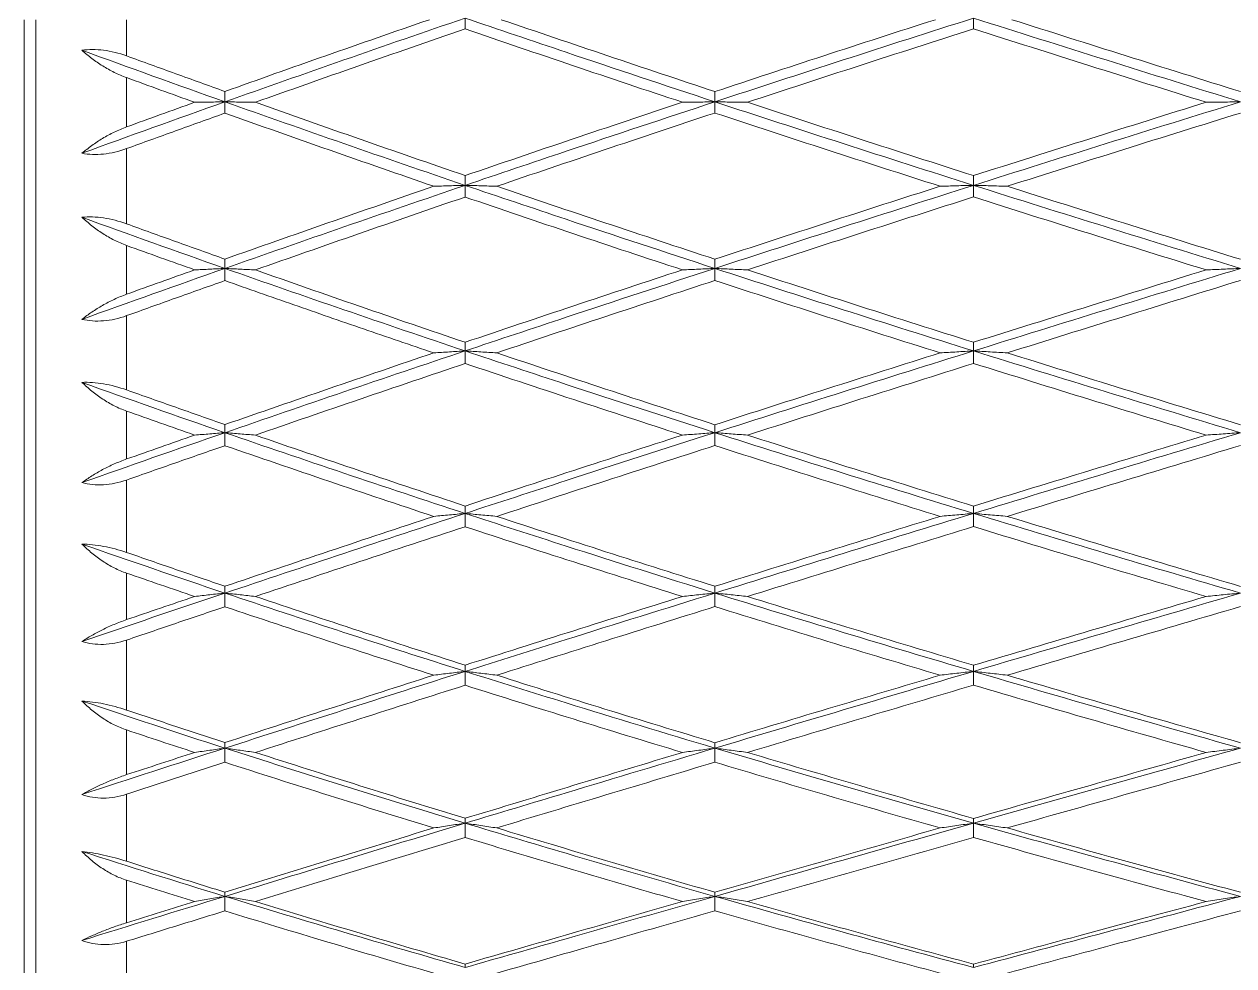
# Model space of a CAD drawing. Extents: x 4138 to 4928, y 0 to 579.
# Drawn here: x 4603.96 to 4615.77, y 191.81 to 201 of the extents above; entities that cross this region are included whole.
import ezdxf

# ---------------------------------------------------------------- set-up
doc = ezdxf.new("R2010")
doc.units = 0
doc.header["$LTSCALE"] = 10
doc.header["$MEASUREMENT"] = 0
doc.layers.add('1', color=7, linetype='CONTINUOUS')

msp = doc.modelspace()

# ---------------------------------------------------------------- linework, layer by layer
at = {"layer": '1', "color": 7, "linetype": 'Continuous', "lineweight": 18}
for p, q in [((4603.958, 184.58), (4603.958, 201.041)), ((4604.07, 184.58), (4604.07, 201.041))]:
    msp.add_line(p, q, dxfattribs=at)
at = {"layer": '1', "color": 7, "linetype": 'Continuous', "lineweight": 13}
for p, q in [((4604.958, 201.041), (4604.958, 200.687)), ((4604.958, 199.782), (4604.958, 199.048)), ((4604.958, 198.152), (4604.958, 197.427)), ((4604.958, 196.548), (4604.958, 195.841)), ((4604.958, 194.986), (4604.958, 194.302)), ((4604.958, 193.481), (4604.958, 192.827)), ((4604.958, 192.046), (4604.958, 191.429))]:
    msp.add_line(p, q, dxfattribs=at)
at = {"layer": '1', "color": 7, "linetype": 'Continuous', "lineweight": 18}
for points in [[(4608.263, 201.056), (4607.466, 200.784), (4606.684, 200.511), (4605.918, 200.239)], [(4605.918, 200.34), (4606.241, 200.456), (4606.897, 200.688), (4607.572, 200.923), (4607.914, 201.041)], [(4608.263, 201.056), (4608.263, 201.038), (4608.263, 201.003), (4608.263, 200.968), (4608.263, 200.951)], [(4608.614, 201.041), (4608.96, 200.923), (4609.654, 200.688), (4610.352, 200.455), (4610.702, 200.339)], [(4613.227, 201.056), (4612.371, 200.784), (4611.529, 200.511), (4610.702, 200.239)], [(4610.702, 200.339), (4611.051, 200.455), (4611.759, 200.688), (4612.486, 200.923), (4612.854, 201.041)], [(4613.227, 200.951), (4613.227, 200.969), (4613.227, 201.004), (4613.227, 201.039), (4613.227, 201.056)], [(4613.227, 201.056), (4614.083, 200.784), (4614.952, 200.511), (4615.833, 200.239)], [(4613.601, 201.041), (4613.972, 200.923), (4614.715, 200.688), (4615.46, 200.455), (4615.833, 200.339)], [(4608.263, 200.951), (4607.912, 200.83), (4607.219, 200.59), (4606.546, 200.352), (4606.215, 200.235)], [(4610.385, 200.235), (4610.03, 200.352), (4609.321, 200.59), (4608.615, 200.83), (4608.263, 200.951)], [(4613.227, 200.951), (4612.849, 200.83), (4612.104, 200.59), (4611.378, 200.353), (4611.02, 200.235)], [(4615.498, 200.235), (4615.118, 200.353), (4614.36, 200.591), (4613.604, 200.831), (4613.227, 200.951)], [(4604.522, 200.742), (4604.589, 200.752), (4604.731, 200.752), (4604.882, 200.715), (4604.958, 200.687)], [(4604.522, 200.742), (4604.981, 200.575), (4605.446, 200.407), (4605.918, 200.239)], [(4604.958, 200.687), (4605.117, 200.629), (4605.437, 200.513), (4605.758, 200.398), (4605.918, 200.34)], [(4605.622, 200.235), (4605.511, 200.274), (4605.29, 200.354), (4605.068, 200.435), (4604.958, 200.475)], [(4605.918, 200.34), (4605.918, 200.324), (4605.918, 200.29), (4605.918, 200.256), (4605.918, 200.239)], [(4610.702, 200.239), (4610.702, 200.256), (4610.702, 200.289), (4610.702, 200.323), (4610.702, 200.339)], [(4605.918, 200.239), (4605.446, 200.072), (4604.981, 199.904), (4604.522, 199.737)], [(4604.958, 199.994), (4605.067, 200.034), (4605.288, 200.114), (4605.51, 200.194), (4605.622, 200.235)], [(4605.918, 200.239), (4605.868, 200.238), (4605.77, 200.237), (4605.671, 200.235), (4605.622, 200.235)], [(4605.918, 200.129), (4605.918, 200.147), (4605.918, 200.184), (4605.918, 200.221), (4605.918, 200.239)], [(4605.918, 200.239), (4606.684, 199.967), (4607.466, 199.696), (4608.263, 199.424)], [(4605.918, 200.239), (4605.967, 200.238), (4606.066, 200.237), (4606.165, 200.235), (4606.215, 200.235)], [(4606.215, 200.235), (4606.555, 200.113), (4607.237, 199.873), (4607.921, 199.637), (4608.263, 199.52)], [(4608.263, 199.52), (4608.607, 199.637), (4609.304, 199.874), (4610.021, 200.114), (4610.385, 200.235)], [(4610.385, 200.235), (4610.437, 200.235), (4610.543, 200.237), (4610.649, 200.238), (4610.702, 200.239)], [(4610.702, 200.13), (4610.702, 200.148), (4610.702, 200.184), (4610.702, 200.221), (4610.702, 200.239)], [(4610.702, 200.239), (4611.529, 199.967), (4612.371, 199.696), (4613.227, 199.424)], [(4610.702, 200.239), (4610.754, 200.238), (4610.86, 200.237), (4610.966, 200.235), (4611.02, 200.235)], [(4611.02, 200.235), (4611.385, 200.114), (4612.119, 199.874), (4612.857, 199.637), (4613.227, 199.519)], [(4615.833, 200.239), (4614.952, 199.967), (4614.083, 199.696), (4613.227, 199.424)], [(4613.227, 199.519), (4613.605, 199.64), (4614.362, 199.879), (4615.119, 200.117), (4615.498, 200.235)], [(4615.498, 200.235), (4615.553, 200.235), (4615.665, 200.237), (4615.777, 200.238), (4615.833, 200.239)], [(4605.918, 200.129), (4605.755, 200.071), (4605.433, 199.955), (4605.115, 199.84), (4604.958, 199.782)], [(4607.957, 199.415), (4607.616, 199.532), (4606.936, 199.768), (4606.257, 200.008), (4605.918, 200.129)], [(4610.702, 200.13), (4610.336, 200.009), (4609.616, 199.769), (4608.916, 199.532), (4608.571, 199.415)], [(4612.9, 199.415), (4612.532, 199.533), (4611.798, 199.769), (4611.066, 200.009), (4610.702, 200.13)], [(4615.833, 200.13), (4615.453, 200.012), (4614.693, 199.775), (4613.934, 199.535), (4613.555, 199.415)], [(4604.958, 199.782), (4604.881, 199.755), (4604.729, 199.719), (4604.588, 199.725), (4604.522, 199.737)], [(4608.263, 199.52), (4608.263, 199.504), (4608.263, 199.472), (4608.263, 199.44), (4608.263, 199.424)], [(4613.227, 199.424), (4613.227, 199.44), (4613.227, 199.472), (4613.227, 199.503), (4613.227, 199.519)], [(4608.263, 199.424), (4607.466, 199.153), (4606.684, 198.883), (4605.918, 198.613)], [(4605.918, 198.704), (4606.247, 198.82), (4606.916, 199.056), (4607.606, 199.294), (4607.957, 199.415)], [(4608.263, 199.424), (4608.212, 199.423), (4608.11, 199.42), (4608.008, 199.416), (4607.957, 199.415)], [(4608.263, 199.31), (4608.263, 199.329), (4608.263, 199.367), (4608.263, 199.405), (4608.263, 199.424)], [(4608.263, 199.424), (4608.314, 199.423), (4608.417, 199.42), (4608.52, 199.416), (4608.571, 199.415)], [(4608.571, 199.415), (4608.926, 199.294), (4609.635, 199.055), (4610.346, 198.82), (4610.702, 198.703)], [(4613.227, 199.424), (4612.371, 199.153), (4611.529, 198.883), (4610.702, 198.613)], [(4610.702, 198.703), (4611.068, 198.823), (4611.801, 199.062), (4612.534, 199.298), (4612.9, 199.415)], [(4612.9, 199.415), (4612.954, 199.416), (4613.063, 199.42), (4613.172, 199.423), (4613.227, 199.424)], [(4613.227, 199.424), (4613.227, 199.405), (4613.227, 199.368), (4613.227, 199.33), (4613.227, 199.311)], [(4613.227, 199.424), (4614.083, 199.153), (4614.952, 198.883), (4615.833, 198.613)], [(4613.555, 199.415), (4613.5, 199.416), (4613.39, 199.42), (4613.281, 199.423), (4613.227, 199.424)], [(4613.555, 199.415), (4613.933, 199.295), (4614.691, 199.056), (4615.452, 198.82), (4615.833, 198.702)], [(4608.263, 199.31), (4607.911, 199.189), (4607.217, 198.95), (4606.545, 198.715), (4606.215, 198.599)], [(4610.385, 198.599), (4610.031, 198.715), (4609.323, 198.95), (4608.616, 199.189), (4608.263, 199.31)], [(4613.227, 199.311), (4612.859, 199.193), (4612.123, 198.958), (4611.388, 198.719), (4611.02, 198.599)], [(4615.498, 198.599), (4615.118, 198.716), (4614.36, 198.952), (4613.604, 199.19), (4613.227, 199.311)], [(4604.522, 199.112), (4604.589, 199.119), (4604.731, 199.114), (4604.882, 199.075), (4604.958, 199.048)], [(4605.918, 198.613), (4605.446, 198.779), (4604.981, 198.946), (4604.522, 199.112)], [(4604.958, 199.048), (4605.117, 198.99), (4605.435, 198.876), (4605.757, 198.761), (4605.918, 198.704)], [(4605.622, 198.599), (4605.511, 198.639), (4605.289, 198.718), (4605.068, 198.797), (4604.958, 198.837)], [(4605.918, 198.613), (4605.918, 198.628), (4605.918, 198.659), (4605.918, 198.689), (4605.918, 198.704)], [(4610.702, 198.703), (4610.702, 198.688), (4610.702, 198.658), (4610.702, 198.628), (4610.702, 198.613)], [(4605.918, 198.613), (4605.446, 198.447), (4604.981, 198.282), (4604.522, 198.116)], [(4604.958, 198.361), (4605.067, 198.401), (4605.287, 198.48), (4605.51, 198.559), (4605.622, 198.599)], [(4605.622, 198.599), (4605.671, 198.601), (4605.77, 198.606), (4605.868, 198.611), (4605.918, 198.613)], [(4605.918, 198.494), (4605.918, 198.514), (4605.918, 198.554), (4605.918, 198.593), (4605.918, 198.613)], [(4608.263, 197.808), (4607.466, 198.075), (4606.684, 198.344), (4605.918, 198.613)], [(4605.918, 198.613), (4605.967, 198.611), (4606.066, 198.606), (4606.165, 198.601), (4606.215, 198.599)], [(4606.215, 198.599), (4606.551, 198.48), (4607.229, 198.244), (4607.917, 198.009), (4608.263, 197.892)], [(4608.263, 197.892), (4608.617, 198.012), (4609.323, 198.248), (4610.031, 198.483), (4610.385, 198.599)], [(4610.702, 198.613), (4610.649, 198.611), (4610.543, 198.606), (4610.437, 198.601), (4610.385, 198.599)], [(4610.702, 198.495), (4610.702, 198.515), (4610.702, 198.554), (4610.702, 198.594), (4610.702, 198.613)], [(4610.702, 198.613), (4611.529, 198.344), (4612.371, 198.075), (4613.227, 197.808)], [(4610.702, 198.613), (4610.754, 198.611), (4610.86, 198.606), (4610.966, 198.601), (4611.02, 198.599)], [(4611.02, 198.599), (4611.388, 198.479), (4612.123, 198.241), (4612.859, 198.007), (4613.227, 197.892)], [(4615.833, 198.613), (4614.952, 198.344), (4614.083, 198.075), (4613.227, 197.808)], [(4613.227, 197.892), (4613.608, 198.012), (4614.368, 198.249), (4615.122, 198.483), (4615.498, 198.599)], [(4615.498, 198.599), (4615.553, 198.601), (4615.665, 198.606), (4615.777, 198.611), (4615.833, 198.613)], [(4605.918, 198.494), (4605.755, 198.437), (4605.432, 198.322), (4605.115, 198.208), (4604.958, 198.152)], [(4607.957, 197.789), (4607.727, 197.867), (4607.269, 198.023), (4606.589, 198.258), (4606.141, 198.415), (4605.918, 198.494)], [(4610.702, 198.495), (4610.346, 198.379), (4609.636, 198.145), (4608.926, 197.908), (4608.571, 197.789)], [(4612.9, 197.789), (4612.534, 197.904), (4611.801, 198.138), (4611.068, 198.375), (4610.702, 198.495)], [(4615.833, 198.496), (4615.455, 198.379), (4614.697, 198.145), (4613.936, 197.908), (4613.555, 197.789)], [(4604.958, 198.152), (4604.881, 198.124), (4604.729, 198.091), (4604.588, 198.101), (4604.522, 198.116)], [(4608.263, 197.892), (4608.263, 197.878), (4608.263, 197.85), (4608.263, 197.822), (4608.263, 197.808)], [(4613.227, 197.892), (4613.227, 197.878), (4613.227, 197.85), (4613.227, 197.822), (4613.227, 197.808)], [(4608.263, 197.808), (4607.466, 197.541), (4606.684, 197.275), (4605.918, 197.01)], [(4605.918, 197.089), (4606.257, 197.207), (4606.936, 197.441), (4607.616, 197.673), (4607.957, 197.789)], [(4608.263, 197.808), (4608.212, 197.805), (4608.11, 197.798), (4608.008, 197.792), (4607.957, 197.789)], [(4608.263, 197.685), (4608.263, 197.706), (4608.263, 197.747), (4608.263, 197.787), (4608.263, 197.808)], [(4608.263, 197.808), (4608.314, 197.805), (4608.417, 197.798), (4608.52, 197.792), (4608.571, 197.789)], [(4608.571, 197.789), (4608.925, 197.67), (4609.633, 197.435), (4610.345, 197.203), (4610.702, 197.088)], [(4613.227, 197.808), (4612.371, 197.541), (4611.529, 197.275), (4610.702, 197.01)], [(4610.702, 197.088), (4611.07, 197.207), (4611.806, 197.442), (4612.536, 197.674), (4612.9, 197.789)], [(4613.227, 197.808), (4613.172, 197.805), (4613.063, 197.798), (4612.954, 197.792), (4612.9, 197.789)], [(4613.227, 197.686), (4613.227, 197.706), (4613.227, 197.747), (4613.227, 197.788), (4613.227, 197.808)], [(4613.227, 197.808), (4614.083, 197.541), (4614.952, 197.275), (4615.833, 197.01)], [(4613.227, 197.808), (4613.281, 197.805), (4613.39, 197.798), (4613.5, 197.792), (4613.555, 197.789)], [(4613.555, 197.789), (4613.932, 197.671), (4614.69, 197.435), (4615.451, 197.203), (4615.833, 197.088)], [(4608.263, 197.685), (4607.921, 197.57), (4607.237, 197.338), (4606.555, 197.104), (4606.215, 196.986)], [(4610.385, 196.986), (4610.031, 197.101), (4609.323, 197.331), (4608.616, 197.567), (4608.263, 197.685)], [(4613.227, 197.686), (4612.862, 197.571), (4612.128, 197.34), (4611.39, 197.105), (4611.02, 196.986)], [(4615.498, 196.986), (4615.118, 197.101), (4614.36, 197.333), (4613.604, 197.568), (4613.227, 197.686)], [(4604.522, 197.501), (4604.589, 197.504), (4604.731, 197.494), (4604.882, 197.454), (4604.958, 197.427)], [(4604.522, 197.501), (4604.981, 197.336), (4605.446, 197.173), (4605.918, 197.01)], [(4604.958, 197.427), (4605.117, 197.371), (4605.437, 197.257), (4605.757, 197.145), (4605.918, 197.089)], [(4605.622, 196.986), (4605.511, 197.025), (4605.289, 197.103), (4605.068, 197.181), (4604.958, 197.22)], [(4605.918, 197.01), (4605.446, 196.847), (4604.981, 196.685), (4604.522, 196.523)], [(4605.622, 196.986), (4605.671, 196.99), (4605.77, 196.998), (4605.868, 197.006), (4605.918, 197.01)], [(4605.918, 197.01), (4605.918, 197.023), (4605.918, 197.05), (4605.918, 197.076), (4605.918, 197.089)], [(4605.918, 196.883), (4605.918, 196.904), (4605.918, 196.947), (4605.918, 196.989), (4605.918, 197.01)], [(4605.918, 197.01), (4606.684, 196.746), (4607.466, 196.483), (4608.263, 196.222)], [(4605.918, 197.01), (4605.967, 197.006), (4606.066, 196.998), (4606.165, 196.99), (4606.215, 196.986)], [(4610.702, 197.01), (4610.649, 197.006), (4610.543, 196.998), (4610.437, 196.99), (4610.385, 196.986)], [(4610.702, 197.088), (4610.702, 197.075), (4610.702, 197.049), (4610.702, 197.023), (4610.702, 197.01)], [(4610.702, 196.884), (4610.702, 196.905), (4610.702, 196.947), (4610.702, 196.989), (4610.702, 197.01)], [(4613.227, 196.222), (4612.371, 196.483), (4611.529, 196.746), (4610.702, 197.01)], [(4610.702, 197.01), (4610.754, 197.006), (4610.86, 196.998), (4610.966, 196.99), (4611.02, 196.986)], [(4615.833, 197.01), (4614.952, 196.746), (4614.083, 196.483), (4613.227, 196.222)], [(4615.833, 197.01), (4615.777, 197.006), (4615.665, 196.998), (4615.553, 196.99), (4615.498, 196.986)], [(4604.958, 196.753), (4605.068, 196.792), (4605.29, 196.87), (4605.511, 196.947), (4605.622, 196.986)], [(4605.918, 196.883), (4605.758, 196.828), (4605.437, 196.716), (4605.117, 196.604), (4604.958, 196.548)], [(4607.957, 196.193), (4607.614, 196.306), (4606.932, 196.535), (4606.255, 196.767), (4605.918, 196.883)], [(4606.215, 196.986), (4606.554, 196.869), (4607.234, 196.637), (4607.919, 196.408), (4608.263, 196.294)], [(4608.263, 196.294), (4608.616, 196.411), (4609.323, 196.642), (4610.031, 196.872), (4610.385, 196.986)], [(4610.702, 196.884), (4610.346, 196.77), (4609.635, 196.541), (4608.926, 196.309), (4608.571, 196.193)], [(4612.9, 196.193), (4612.539, 196.304), (4611.811, 196.531), (4611.073, 196.765), (4610.702, 196.884)], [(4611.02, 196.986), (4611.391, 196.867), (4612.131, 196.633), (4612.863, 196.406), (4613.227, 196.294)], [(4613.227, 196.294), (4613.612, 196.412), (4614.376, 196.646), (4615.126, 196.874), (4615.498, 196.986)], [(4615.833, 196.885), (4615.46, 196.772), (4614.706, 196.544), (4613.94, 196.311), (4613.555, 196.193)], [(4604.958, 196.548), (4604.881, 196.521), (4604.729, 196.49), (4604.588, 196.505), (4604.522, 196.523)], [(4608.263, 196.294), (4608.263, 196.282), (4608.263, 196.258), (4608.263, 196.234), (4608.263, 196.222)], [(4613.227, 196.294), (4613.227, 196.282), (4613.227, 196.258), (4613.227, 196.234), (4613.227, 196.222)], [(4608.263, 196.222), (4607.466, 195.961), (4606.684, 195.701), (4605.918, 195.444)], [(4605.918, 195.511), (4606.255, 195.625), (4606.932, 195.853), (4607.614, 196.08), (4607.957, 196.193)], [(4608.263, 196.222), (4608.212, 196.217), (4608.11, 196.207), (4608.008, 196.198), (4607.957, 196.193)], [(4608.263, 196.092), (4608.263, 196.114), (4608.263, 196.157), (4608.263, 196.2), (4608.263, 196.222)], [(4608.263, 196.222), (4608.314, 196.217), (4608.417, 196.207), (4608.52, 196.198), (4608.571, 196.193)], [(4608.571, 196.193), (4608.925, 196.077), (4609.634, 195.847), (4610.345, 195.622), (4610.702, 195.511)], [(4613.227, 196.222), (4612.371, 195.961), (4611.529, 195.701), (4610.702, 195.444)], [(4610.702, 195.511), (4611.071, 195.626), (4611.807, 195.855), (4612.537, 196.081), (4612.9, 196.193)], [(4613.227, 196.222), (4613.172, 196.217), (4613.063, 196.207), (4612.954, 196.198), (4612.9, 196.193)], [(4613.227, 196.093), (4613.227, 196.114), (4613.227, 196.157), (4613.227, 196.2), (4613.227, 196.222)], [(4615.833, 195.444), (4614.952, 195.701), (4614.083, 195.961), (4613.227, 196.222)], [(4613.227, 196.222), (4613.281, 196.217), (4613.39, 196.207), (4613.5, 196.198), (4613.555, 196.193)], [(4613.555, 196.193), (4613.942, 196.075), (4614.709, 195.842), (4615.461, 195.619), (4615.833, 195.51)], [(4608.263, 196.092), (4607.919, 195.979), (4607.234, 195.752), (4606.553, 195.525), (4606.215, 195.411)], [(4610.385, 195.411), (4610.03, 195.523), (4609.322, 195.747), (4608.616, 195.976), (4608.263, 196.092)], [(4613.227, 196.093), (4612.862, 195.981), (4612.129, 195.755), (4611.39, 195.527), (4611.02, 195.411)], [(4615.498, 195.411), (4615.128, 195.52), (4614.38, 195.742), (4613.614, 195.974), (4613.227, 196.093)], [(4605.918, 195.444), (4605.446, 195.603), (4604.981, 195.762), (4604.522, 195.922)], [(4604.522, 195.922), (4604.589, 195.921), (4604.731, 195.907), (4604.882, 195.867), (4604.958, 195.841)], [(4604.958, 195.841), (4605.116, 195.786), (4605.435, 195.676), (4605.756, 195.566), (4605.918, 195.511)], [(4605.622, 195.411), (4605.511, 195.449), (4605.289, 195.525), (4605.068, 195.601), (4604.958, 195.639)], [(4605.918, 195.511), (4605.918, 195.5), (4605.918, 195.478), (4605.918, 195.456), (4605.918, 195.444)], [(4610.702, 195.511), (4610.702, 195.5), (4610.702, 195.477), (4610.702, 195.455), (4610.702, 195.444)], [(4605.918, 195.444), (4605.446, 195.286), (4604.981, 195.129), (4604.522, 194.972)], [(4604.958, 195.185), (4605.068, 195.223), (4605.289, 195.298), (4605.511, 195.374), (4605.622, 195.411)], [(4605.918, 195.444), (4605.868, 195.439), (4605.77, 195.428), (4605.671, 195.417), (4605.622, 195.411)], [(4605.918, 195.311), (4605.918, 195.334), (4605.918, 195.378), (4605.918, 195.422), (4605.918, 195.444)], [(4608.263, 194.68), (4607.466, 194.933), (4606.684, 195.187), (4605.918, 195.444)], [(4605.918, 195.444), (4605.967, 195.439), (4606.066, 195.428), (4606.165, 195.417), (4606.215, 195.411)], [(4606.215, 195.411), (4606.549, 195.299), (4607.225, 195.075), (4607.915, 194.852), (4608.263, 194.741)], [(4608.263, 194.741), (4608.617, 194.853), (4609.324, 195.078), (4610.031, 195.3), (4610.385, 195.411)], [(4610.702, 195.444), (4610.649, 195.439), (4610.543, 195.428), (4610.437, 195.417), (4610.385, 195.411)], [(4610.702, 195.312), (4610.702, 195.334), (4610.702, 195.378), (4610.702, 195.422), (4610.702, 195.444)], [(4610.702, 195.444), (4611.529, 195.187), (4612.371, 194.933), (4613.227, 194.68)], [(4610.702, 195.444), (4610.754, 195.439), (4610.86, 195.428), (4610.966, 195.417), (4611.02, 195.411)], [(4611.02, 195.411), (4611.389, 195.296), (4612.127, 195.07), (4612.861, 194.849), (4613.227, 194.74)], [(4615.833, 195.444), (4614.952, 195.187), (4614.083, 194.933), (4613.227, 194.68)], [(4613.227, 194.74), (4613.608, 194.853), (4614.368, 195.078), (4615.122, 195.301), (4615.498, 195.411)], [(4615.833, 195.444), (4615.777, 195.439), (4615.665, 195.428), (4615.553, 195.417), (4615.498, 195.411)], [(4605.918, 195.311), (4605.757, 195.257), (4605.437, 195.149), (4605.117, 195.04), (4604.958, 194.986)], [(4607.957, 194.643), (4607.611, 194.753), (4606.925, 194.976), (4606.251, 195.199), (4605.918, 195.311)], [(4610.702, 195.312), (4610.346, 195.201), (4609.635, 194.979), (4608.925, 194.755), (4608.571, 194.643)], [(4612.9, 194.643), (4612.535, 194.751), (4611.804, 194.971), (4611.07, 195.198), (4610.702, 195.312)], [(4615.833, 195.313), (4615.456, 195.202), (4614.699, 194.98), (4613.937, 194.756), (4613.555, 194.643)], [(4604.958, 194.986), (4604.881, 194.96), (4604.729, 194.932), (4604.588, 194.951), (4604.522, 194.972)], [(4608.263, 194.68), (4607.466, 194.428), (4606.684, 194.178), (4605.918, 193.931)], [(4605.918, 193.985), (4606.254, 194.095), (4606.93, 194.314), (4607.613, 194.533), (4607.957, 194.643)], [(4608.263, 194.68), (4608.212, 194.674), (4608.11, 194.662), (4608.008, 194.649), (4607.957, 194.643)], [(4608.263, 194.741), (4608.263, 194.73), (4608.263, 194.71), (4608.263, 194.69), (4608.263, 194.68)], [(4608.263, 194.545), (4608.263, 194.568), (4608.263, 194.613), (4608.263, 194.658), (4608.263, 194.68)], [(4608.263, 194.68), (4608.314, 194.674), (4608.417, 194.662), (4608.52, 194.649), (4608.571, 194.643)], [(4608.571, 194.643), (4608.92, 194.532), (4609.625, 194.312), (4610.341, 194.093), (4610.702, 193.984)], [(4613.227, 194.68), (4612.371, 194.428), (4611.529, 194.178), (4610.702, 193.931)], [(4610.702, 193.984), (4611.071, 194.096), (4611.808, 194.317), (4612.537, 194.535), (4612.9, 194.643)], [(4613.227, 194.68), (4613.172, 194.674), (4613.063, 194.662), (4612.954, 194.649), (4612.9, 194.643)], [(4613.227, 194.74), (4613.227, 194.73), (4613.227, 194.71), (4613.227, 194.69), (4613.227, 194.68)], [(4613.227, 194.546), (4613.227, 194.568), (4613.227, 194.613), (4613.227, 194.658), (4613.227, 194.68)], [(4613.227, 194.68), (4614.083, 194.428), (4614.952, 194.178), (4615.833, 193.931)], [(4613.227, 194.68), (4613.281, 194.674), (4613.39, 194.662), (4613.5, 194.649), (4613.555, 194.643)], [(4613.555, 194.643), (4613.936, 194.53), (4614.697, 194.308), (4615.455, 194.091), (4615.833, 193.984)], [(4608.263, 194.545), (4607.918, 194.435), (4607.231, 194.216), (4606.552, 193.998), (4606.215, 193.889)], [(4610.385, 193.889), (4610.026, 193.997), (4609.313, 194.215), (4608.612, 194.435), (4608.263, 194.545)], [(4613.227, 194.546), (4612.863, 194.438), (4612.131, 194.221), (4611.391, 194), (4611.02, 193.889)], [(4615.498, 193.889), (4615.121, 193.996), (4614.366, 194.212), (4613.607, 194.433), (4613.227, 194.546)], [(4605.918, 193.931), (4605.446, 194.083), (4604.981, 194.237), (4604.522, 194.391)], [(4604.522, 194.391), (4604.589, 194.387), (4604.731, 194.369), (4604.882, 194.328), (4604.958, 194.302)], [(4604.958, 194.302), (4605.117, 194.249), (4605.437, 194.143), (4605.757, 194.038), (4605.918, 193.985)], [(4605.622, 193.889), (4605.511, 193.925), (4605.29, 193.998), (4605.068, 194.071), (4604.958, 194.108)], [(4605.918, 193.931), (4605.446, 193.779), (4604.981, 193.628), (4604.522, 193.478)], [(4605.918, 193.931), (4605.868, 193.924), (4605.77, 193.91), (4605.671, 193.896), (4605.622, 193.889)], [(4605.918, 193.985), (4605.918, 193.976), (4605.918, 193.958), (4605.918, 193.94), (4605.918, 193.931)], [(4605.918, 193.793), (4605.918, 193.816), (4605.918, 193.862), (4605.918, 193.908), (4605.918, 193.931)], [(4608.263, 193.199), (4607.466, 193.44), (4606.684, 193.684), (4605.918, 193.931)], [(4605.918, 193.931), (4605.967, 193.924), (4606.066, 193.91), (4606.165, 193.896), (4606.215, 193.889)], [(4610.702, 193.931), (4610.649, 193.924), (4610.543, 193.91), (4610.437, 193.896), (4610.385, 193.889)], [(4610.702, 193.984), (4610.702, 193.976), (4610.702, 193.958), (4610.702, 193.94), (4610.702, 193.931)], [(4610.702, 193.794), (4610.702, 193.817), (4610.702, 193.862), (4610.702, 193.908), (4610.702, 193.931)], [(4613.227, 193.199), (4612.371, 193.44), (4611.529, 193.684), (4610.702, 193.931)], [(4610.702, 193.931), (4610.754, 193.924), (4610.86, 193.91), (4610.966, 193.896), (4611.02, 193.889)], [(4615.833, 193.931), (4614.952, 193.684), (4614.083, 193.44), (4613.227, 193.199)], [(4615.833, 193.931), (4615.777, 193.924), (4615.665, 193.91), (4615.553, 193.896), (4615.498, 193.889)], [(4604.958, 193.672), (4605.068, 193.708), (4605.289, 193.78), (4605.511, 193.853), (4605.622, 193.889)], [(4606.215, 193.889), (4606.554, 193.78), (4607.234, 193.563), (4607.919, 193.351), (4608.263, 193.246)], [(4608.263, 193.246), (4608.617, 193.353), (4609.324, 193.569), (4610.031, 193.782), (4610.385, 193.889)], [(4611.02, 193.889), (4611.384, 193.78), (4612.116, 193.564), (4612.855, 193.351), (4613.227, 193.245)], [(4613.227, 193.245), (4613.607, 193.353), (4614.365, 193.568), (4615.121, 193.782), (4615.498, 193.889)], [(4605.918, 193.793), (4605.757, 193.741), (4605.436, 193.637), (4605.117, 193.533), (4604.958, 193.481)], [(4607.957, 193.152), (4607.615, 193.257), (4606.933, 193.468), (4606.255, 193.684), (4605.918, 193.793)], [(4610.702, 193.794), (4610.346, 193.687), (4609.635, 193.474), (4608.926, 193.26), (4608.571, 193.152)], [(4612.9, 193.152), (4612.53, 193.257), (4611.794, 193.47), (4611.064, 193.685), (4610.702, 193.794)], [(4615.833, 193.794), (4615.454, 193.688), (4614.695, 193.474), (4613.935, 193.259), (4613.555, 193.152)], [(4604.958, 193.481), (4604.881, 193.456), (4604.729, 193.431), (4604.588, 193.454), (4604.522, 193.478)], [(4608.263, 193.246), (4608.263, 193.238), (4608.263, 193.222), (4608.263, 193.206), (4608.263, 193.199)], [(4613.227, 193.245), (4613.227, 193.237), (4613.227, 193.222), (4613.227, 193.206), (4613.227, 193.199)], [(4608.263, 193.199), (4607.466, 192.957), (4606.684, 192.719), (4605.918, 192.484)], [(4605.918, 192.525), (4606.255, 192.629), (4606.932, 192.838), (4607.614, 193.047), (4607.957, 193.152)], [(4608.263, 193.199), (4608.212, 193.191), (4608.11, 193.175), (4608.008, 193.16), (4607.957, 193.152)], [(4608.263, 193.059), (4608.263, 193.082), (4608.263, 193.129), (4608.263, 193.175), (4608.263, 193.199)], [(4608.263, 193.199), (4608.314, 193.191), (4608.417, 193.175), (4608.52, 193.16), (4608.571, 193.152)], [(4608.571, 193.152), (4608.924, 193.045), (4609.633, 192.834), (4610.345, 192.627), (4610.702, 192.524)], [(4613.227, 193.199), (4612.371, 192.957), (4611.529, 192.719), (4610.702, 192.484)], [(4610.702, 192.524), (4611.067, 192.629), (4611.799, 192.838), (4612.533, 193.047), (4612.9, 193.152)], [(4613.227, 193.199), (4613.172, 193.191), (4613.063, 193.175), (4612.954, 193.16), (4612.9, 193.152)], [(4613.227, 193.059), (4613.227, 193.083), (4613.227, 193.129), (4613.227, 193.175), (4613.227, 193.199)], [(4615.833, 192.484), (4614.952, 192.719), (4614.083, 192.957), (4613.227, 193.199)], [(4613.227, 193.199), (4613.281, 193.191), (4613.39, 193.175), (4613.5, 193.16), (4613.555, 193.152)], [(4613.555, 193.152), (4613.932, 193.045), (4614.69, 192.834), (4615.452, 192.627), (4615.833, 192.524)], [(4608.263, 193.059), (4607.919, 192.954), (4607.232, 192.745), (4606.553, 192.537), (4606.215, 192.434)], [(4610.385, 192.434), (4610.03, 192.535), (4609.321, 192.741), (4608.615, 192.952), (4608.263, 193.059)], [(4613.227, 193.059), (4612.861, 192.956), (4612.127, 192.748), (4611.39, 192.539), (4611.02, 192.434)], [(4615.498, 192.434), (4615.118, 192.536), (4614.359, 192.742), (4613.604, 192.953), (4613.227, 193.059)], [(4605.918, 192.484), (4605.446, 192.629), (4604.981, 192.775), (4604.522, 192.922)], [(4604.522, 192.922), (4604.589, 192.915), (4604.731, 192.892), (4604.882, 192.851), (4604.958, 192.827)], [(4604.958, 192.827), (4605.117, 192.776), (4605.436, 192.675), (4605.757, 192.575), (4605.918, 192.525)], [(4605.622, 192.434), (4605.51, 192.468), (4605.287, 192.538), (4605.067, 192.607), (4604.958, 192.642)], [(4605.918, 192.525), (4605.918, 192.518), (4605.918, 192.505), (4605.918, 192.491), (4605.918, 192.484)], [(4610.702, 192.524), (4610.702, 192.518), (4610.702, 192.504), (4610.702, 192.491), (4610.702, 192.484)], [(4605.918, 192.484), (4605.446, 192.34), (4604.981, 192.196), (4604.522, 192.054)], [(4604.958, 192.227), (4605.068, 192.261), (4605.289, 192.33), (4605.511, 192.399), (4605.622, 192.434)], [(4605.918, 192.484), (4605.868, 192.476), (4605.77, 192.459), (4605.671, 192.442), (4605.622, 192.434)], [(4605.918, 192.342), (4605.918, 192.366), (4605.918, 192.413), (4605.918, 192.461), (4605.918, 192.484)], [(4608.263, 191.79), (4607.466, 192.018), (4606.684, 192.249), (4605.918, 192.484)], [(4605.918, 192.484), (4605.967, 192.476), (4606.066, 192.459), (4606.165, 192.442), (4606.215, 192.434)], [(4606.215, 192.434), (4606.554, 192.329), (4607.236, 192.123), (4607.92, 191.923), (4608.263, 191.824)], [(4608.263, 191.824), (4608.606, 191.922), (4609.302, 192.123), (4610.02, 192.329), (4610.385, 192.434)], [(4610.702, 192.484), (4610.649, 192.476), (4610.543, 192.459), (4610.437, 192.442), (4610.385, 192.434)], [(4610.702, 192.343), (4610.702, 192.367), (4610.702, 192.414), (4610.702, 192.461), (4610.702, 192.484)], [(4613.227, 191.79), (4612.371, 192.018), (4611.529, 192.249), (4610.702, 192.484)], [(4610.702, 192.484), (4610.754, 192.476), (4610.86, 192.459), (4610.966, 192.442), (4611.02, 192.434)], [(4611.02, 192.434), (4611.387, 192.329), (4612.122, 192.123), (4612.859, 191.922), (4613.227, 191.823)], [(4613.227, 191.79), (4614.083, 192.018), (4614.952, 192.249), (4615.833, 192.484)], [(4613.227, 191.823), (4613.582, 191.918), (4614.315, 192.116), (4615.095, 192.325), (4615.498, 192.434)], [(4615.833, 192.484), (4615.777, 192.476), (4615.665, 192.459), (4615.553, 192.442), (4615.498, 192.434)], [(4605.918, 192.342), (4605.757, 192.293), (4605.437, 192.194), (4605.117, 192.095), (4604.958, 192.046)], [(4607.957, 191.735), (4607.606, 191.836), (4606.915, 192.039), (4606.247, 192.241), (4605.918, 192.342)], [(4610.702, 192.343), (4610.337, 192.239), (4609.617, 192.034), (4608.917, 191.834), (4608.571, 191.735)], [(4612.9, 191.735), (4612.533, 191.834), (4611.8, 192.034), (4611.068, 192.239), (4610.702, 192.343)], [(4615.833, 192.344), (4615.428, 192.235), (4614.643, 192.026), (4613.909, 191.83), (4613.555, 191.735)], [(4604.958, 192.046), (4604.881, 192.022), (4604.729, 192.001), (4604.588, 192.029), (4604.522, 192.054)], [(4608.263, 191.824), (4608.263, 191.818), (4608.263, 191.807), (4608.263, 191.796), (4608.263, 191.79)], [(4613.227, 191.823), (4613.227, 191.817), (4613.227, 191.806), (4613.227, 191.795), (4613.227, 191.79)]]:
    msp.add_open_spline(points, degree=3, dxfattribs=at)
for points, knots in [([(4608.263, 201.056), (4608.589, 200.945), (4609.393, 200.673), (4610.212, 200.4), (4610.702, 200.239)], [0, 0, 0, 0, 0.408186, 1, 1, 1, 1]), ([(4604.958, 200.475), (4604.916, 200.49), (4604.876, 200.507), (4604.798, 200.546), (4604.761, 200.567), (4604.706, 200.601), (4604.688, 200.613), (4604.653, 200.637), (4604.636, 200.65), (4604.585, 200.688), (4604.553, 200.715), (4604.522, 200.742)], [0, 0, 0, 0, 0.25, 0.25, 0.5, 0.5, 0.625, 0.625, 0.75, 0.75, 1, 1, 1, 1]), ([(4610.702, 200.239), (4610.212, 200.078), (4609.393, 199.806), (4608.589, 199.535), (4608.263, 199.424)], [0, 0, 0, 0, 0.591814, 1, 1, 1, 1]), ([(4604.522, 199.737), (4604.553, 199.763), (4604.585, 199.788), (4604.652, 199.837), (4604.687, 199.86), (4604.741, 199.893), (4604.76, 199.903), (4604.798, 199.924), (4604.817, 199.934), (4604.876, 199.962), (4604.916, 199.979), (4604.958, 199.994)], [0, 0, 0, 0, 0.25, 0.25, 0.5, 0.5, 0.625, 0.625, 0.75, 0.75, 1, 1, 1, 1]), ([(4608.263, 199.424), (4608.589, 199.314), (4609.393, 199.043), (4610.212, 198.773), (4610.702, 198.613)], [0, 0, 0, 0, 0.408186, 1, 1, 1, 1]), ([(4604.958, 198.837), (4604.916, 198.852), (4604.876, 198.87), (4604.798, 198.909), (4604.761, 198.93), (4604.706, 198.966), (4604.688, 198.978), (4604.653, 199.003), (4604.636, 199.016), (4604.585, 199.056), (4604.553, 199.084), (4604.522, 199.112)], [0, 0, 0, 0, 0.25, 0.25, 0.5, 0.5, 0.625, 0.625, 0.75, 0.75, 1, 1, 1, 1]), ([(4610.702, 198.613), (4610.212, 198.454), (4609.393, 198.185), (4608.589, 197.917), (4608.263, 197.808)], [0, 0, 0, 0, 0.591814, 1, 1, 1, 1]), ([(4604.522, 198.116), (4604.553, 198.141), (4604.585, 198.164), (4604.652, 198.21), (4604.687, 198.231), (4604.741, 198.263), (4604.76, 198.273), (4604.798, 198.293), (4604.817, 198.302), (4604.876, 198.33), (4604.916, 198.346), (4604.958, 198.361)], [0, 0, 0, 0, 0.25, 0.25, 0.5, 0.5, 0.625, 0.625, 0.75, 0.75, 1, 1, 1, 1]), ([(4610.702, 197.01), (4610.212, 197.167), (4609.393, 197.432), (4608.589, 197.699), (4608.263, 197.808)], [0, 0, 0, 0, 0.591814, 1, 1, 1, 1]), ([(4604.958, 197.22), (4604.916, 197.235), (4604.876, 197.252), (4604.798, 197.292), (4604.761, 197.314), (4604.706, 197.35), (4604.688, 197.362), (4604.653, 197.388), (4604.636, 197.401), (4604.585, 197.442), (4604.553, 197.471), (4604.522, 197.501)], [0, 0, 0, 0, 0.25, 0.25, 0.5, 0.5, 0.625, 0.625, 0.75, 0.75, 1, 1, 1, 1]), ([(4610.702, 197.01), (4610.212, 196.854), (4609.393, 196.59), (4608.589, 196.328), (4608.263, 196.222)], [0, 0, 0, 0, 0.591814, 1, 1, 1, 1]), ([(4604.522, 196.523), (4604.553, 196.545), (4604.585, 196.567), (4604.652, 196.609), (4604.687, 196.63), (4604.741, 196.659), (4604.76, 196.668), (4604.798, 196.687), (4604.817, 196.696), (4604.876, 196.722), (4604.916, 196.738), (4604.958, 196.753)], [0, 0, 0, 0, 0.25, 0.25, 0.5, 0.5, 0.625, 0.625, 0.75, 0.75, 1, 1, 1, 1]), ([(4608.263, 196.222), (4608.589, 196.115), (4609.393, 195.855), (4610.212, 195.597), (4610.702, 195.444)], [0, 0, 0, 0, 0.408186, 1, 1, 1, 1]), ([(4604.958, 195.639), (4604.916, 195.653), (4604.876, 195.67), (4604.798, 195.71), (4604.761, 195.732), (4604.706, 195.768), (4604.688, 195.781), (4604.653, 195.807), (4604.636, 195.82), (4604.585, 195.862), (4604.553, 195.891), (4604.522, 195.922)], [0, 0, 0, 0, 0.25, 0.25, 0.5, 0.5, 0.625, 0.625, 0.75, 0.75, 1, 1, 1, 1]), ([(4610.702, 195.444), (4610.212, 195.292), (4609.393, 195.037), (4608.589, 194.783), (4608.263, 194.68)], [0, 0, 0, 0, 0.591814, 1, 1, 1, 1]), ([(4604.522, 194.972), (4604.553, 194.992), (4604.585, 195.012), (4604.652, 195.05), (4604.687, 195.069), (4604.741, 195.096), (4604.76, 195.105), (4604.798, 195.122), (4604.817, 195.131), (4604.876, 195.155), (4604.916, 195.171), (4604.958, 195.185)], [0, 0, 0, 0, 0.25, 0.25, 0.5, 0.5, 0.625, 0.625, 0.75, 0.75, 1, 1, 1, 1]), ([(4610.702, 193.931), (4610.212, 194.077), (4609.393, 194.326), (4608.589, 194.577), (4608.263, 194.68)], [0, 0, 0, 0, 0.591814, 1, 1, 1, 1]), ([(4604.958, 194.108), (4604.916, 194.122), (4604.876, 194.139), (4604.798, 194.177), (4604.761, 194.199), (4604.706, 194.236), (4604.688, 194.248), (4604.653, 194.275), (4604.636, 194.288), (4604.585, 194.33), (4604.553, 194.36), (4604.522, 194.391)], [0, 0, 0, 0, 0.25, 0.25, 0.5, 0.5, 0.625, 0.625, 0.75, 0.75, 1, 1, 1, 1]), ([(4610.702, 193.931), (4610.212, 193.785), (4609.393, 193.539), (4608.589, 193.297), (4608.263, 193.199)], [0, 0, 0, 0, 0.591814, 1, 1, 1, 1]), ([(4604.522, 193.478), (4604.553, 193.495), (4604.585, 193.513), (4604.652, 193.547), (4604.687, 193.564), (4604.741, 193.589), (4604.76, 193.597), (4604.798, 193.613), (4604.817, 193.621), (4604.876, 193.643), (4604.916, 193.658), (4604.958, 193.672)], [0, 0, 0, 0, 0.25, 0.25, 0.5, 0.5, 0.625, 0.625, 0.75, 0.75, 1, 1, 1, 1]), ([(4610.702, 192.484), (4610.212, 192.623), (4609.393, 192.86), (4608.589, 193.1), (4608.263, 193.199)], [0, 0, 0, 0, 0.591814, 1, 1, 1, 1]), ([(4604.958, 192.642), (4604.916, 192.655), (4604.876, 192.671), (4604.798, 192.709), (4604.761, 192.731), (4604.706, 192.767), (4604.688, 192.78), (4604.653, 192.806), (4604.636, 192.819), (4604.585, 192.861), (4604.553, 192.891), (4604.522, 192.922)], [0, 0, 0, 0, 0.25, 0.25, 0.5, 0.5, 0.625, 0.625, 0.75, 0.75, 1, 1, 1, 1]), ([(4610.702, 192.484), (4610.212, 192.345), (4609.393, 192.112), (4608.589, 191.883), (4608.263, 191.79)], [0, 0, 0, 0, 0.591814, 1, 1, 1, 1]), ([(4604.522, 192.054), (4604.553, 192.069), (4604.585, 192.084), (4604.652, 192.114), (4604.687, 192.129), (4604.741, 192.151), (4604.76, 192.158), (4604.798, 192.173), (4604.817, 192.18), (4604.876, 192.201), (4604.916, 192.214), (4604.958, 192.227)], [0, 0, 0, 0, 0.25, 0.25, 0.5, 0.5, 0.625, 0.625, 0.75, 0.75, 1, 1, 1, 1])]:
    msp.add_open_spline(points, degree=3, knots=knots, dxfattribs=at)
at = {"layer": '1', "color": 7, "linetype": 'Continuous', "lineweight": 13}
for points, weights in [([(4604.958, 200.475), (4604.958, 200.234), (4604.958, 199.994)], [1, 0.999899928639, 1]), ([(4604.958, 198.837), (4604.958, 198.599), (4604.958, 198.361)], [1, 0.999899928636, 1]), ([(4604.958, 197.22), (4604.958, 196.986), (4604.958, 196.753)], [1, 0.999899928638, 1]), ([(4604.958, 195.639), (4604.958, 195.411), (4604.958, 195.185)], [1, 0.999899928637, 1]), ([(4604.958, 194.108), (4604.958, 193.888), (4604.958, 193.672)], [1, 0.999899928639, 1]), ([(4604.958, 192.642), (4604.958, 192.433), (4604.958, 192.227)], [1, 0.999899928638, 1])]:
    msp.add_rational_spline(points, weights, degree=2, dxfattribs=at)

doc.saveas('drawing.dxf')
